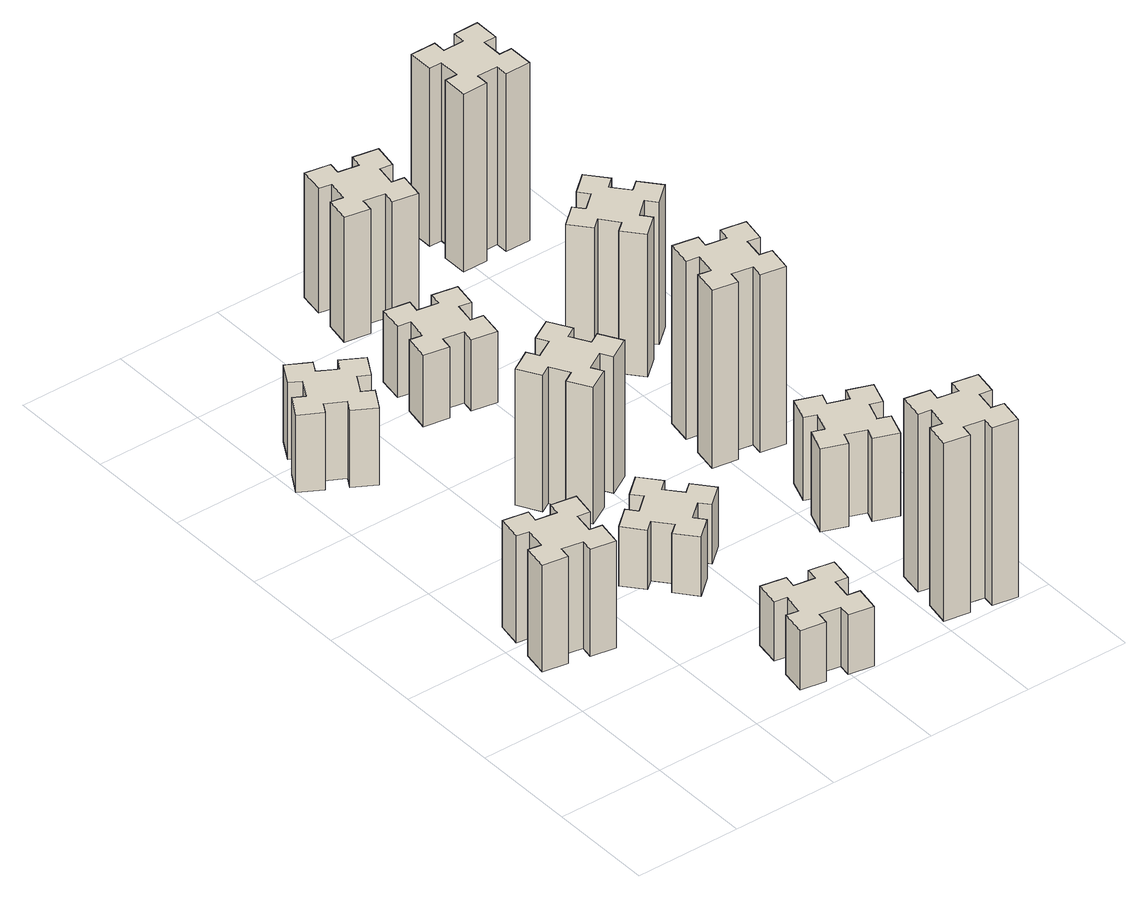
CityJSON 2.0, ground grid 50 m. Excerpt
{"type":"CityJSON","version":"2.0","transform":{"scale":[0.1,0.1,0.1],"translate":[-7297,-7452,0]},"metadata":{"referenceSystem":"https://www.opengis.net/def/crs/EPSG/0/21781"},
"CityObjects":{
"building1":{"type":"Building","attributes":{"class":"1000","function":"1000","usage":"1000","yearOfConstruction":2016,"roofType":"1000","measuredHeight":54,"storeysAboveGround":30,"storeysBelowGround":0},"geometry":[{"type":"Solid","lod":"1","boundaries":[[[[0,1,2,3,4,5,6,7,8,9,10,11,12,13,14,15,16,17,18,19]],[[17,16,20,21]],[[16,15,22,20]],[[15,14,23,22]],[[14,13,24,23]],[[13,12,25,24]],[[12,11,26,25]],[[11,10,27,26]],[[10,9,28,27]],[[9,8,29,28]],[[8,7,30,29]],[[7,6,31,30]],[[6,5,32,31]],[[5,4,33,32]],[[4,3,34,33]],[[3,2,35,34]],[[2,1,36,35]],[[1,0,37,36]],[[0,19,38,37]],[[19,18,39,38]],[[18,17,21,39]],[[24,25,26,27,28,29,30,31,32,33,34,35,36,37,38,39,21,20,22,23]]]]}]},
"building2":{"type":"Building","attributes":{"class":"1000","function":"1000","usage":"1000","yearOfConstruction":2016,"roofType":"1000","measuredHeight":39,"storeysAboveGround":30,"storeysBelowGround":0},"geometry":[{"type":"Solid","lod":"1","boundaries":[[[[40,41,42,43,44,45,46,47,48,49,50,51,52,53,54,55,56,57,58,59]],[[57,56,60,61]],[[56,55,62,60]],[[55,54,63,62]],[[54,53,64,63]],[[53,52,65,64]],[[52,51,66,65]],[[51,50,67,66]],[[50,49,68,67]],[[49,48,69,68]],[[48,47,70,69]],[[47,46,71,70]],[[46,45,72,71]],[[45,44,73,72]],[[44,43,74,73]],[[43,42,75,74]],[[42,41,76,75]],[[41,40,77,76]],[[40,59,78,77]],[[59,58,79,78]],[[58,57,61,79]],[[64,65,66,67,68,69,70,71,72,73,74,75,76,77,78,79,61,60,62,63]]]]}]},
"building3":{"type":"Building","attributes":{"class":"1000","function":"1000","usage":"1000","yearOfConstruction":2016,"roofType":"1000","measuredHeight":30,"storeysAboveGround":30,"storeysBelowGround":0},"geometry":[{"type":"Solid","lod":"1","boundaries":[[[[80,81,82,83,84,85,86,87,88,89,90,91,92,93,94,95,96,97,98,99]],[[97,96,100,101]],[[96,95,102,100]],[[95,94,103,102]],[[94,93,104,103]],[[93,92,105,104]],[[92,91,106,105]],[[91,90,107,106]],[[90,89,108,107]],[[89,88,109,108]],[[88,87,110,109]],[[87,86,111,110]],[[86,85,112,111]],[[85,84,113,112]],[[84,83,114,113]],[[83,82,115,114]],[[82,81,116,115]],[[81,80,117,116]],[[80,99,118,117]],[[99,98,119,118]],[[98,97,101,119]],[[104,105,106,107,108,109,110,111,112,113,114,115,116,117,118,119,101,100,102,103]]]]}]},
"building4":{"type":"Building","attributes":{"class":"1000","function":"1000","usage":"1000","yearOfConstruction":2016,"roofType":"1000","measuredHeight":30,"storeysAboveGround":30,"storeysBelowGround":0},"geometry":[{"type":"Solid","lod":"1","boundaries":[[[[120,121,122,123,124,125,126,127,128,129,130,131,132,133,134,135,136,137,138,139]],[[137,136,140,141]],[[136,135,142,140]],[[135,134,143,142]],[[134,133,144,143]],[[133,132,145,144]],[[132,131,146,145]],[[131,130,147,146]],[[130,129,148,147]],[[129,128,149,148]],[[128,127,150,149]],[[127,126,151,150]],[[126,125,152,151]],[[125,124,153,152]],[[124,123,154,153]],[[123,122,155,154]],[[122,121,156,155]],[[121,120,157,156]],[[120,139,158,157]],[[139,138,159,158]],[[138,137,141,159]],[[144,145,146,147,148,149,150,151,152,153,154,155,156,157,158,159,141,140,142,143]]]]}]},
"building5":{"type":"Building","attributes":{"class":"1000","function":"1000","usage":"1000","yearOfConstruction":2016,"roofType":"1000","measuredHeight":69,"storeysAboveGround":30,"storeysBelowGround":0},"geometry":[{"type":"Solid","lod":"1","boundaries":[[[[160,161,162,163,164,165,166,167,168,169,170,171,172,173,174,175,176,177,178,179]],[[177,176,180,181]],[[176,175,182,180]],[[175,174,183,182]],[[174,173,184,183]],[[173,172,185,184]],[[172,171,186,185]],[[171,170,187,186]],[[170,169,188,187]],[[169,168,189,188]],[[168,167,190,189]],[[167,166,191,190]],[[166,165,192,191]],[[165,164,193,192]],[[164,163,194,193]],[[163,162,195,194]],[[162,161,196,195]],[[161,160,197,196]],[[160,179,198,197]],[[179,178,199,198]],[[178,177,181,199]],[[184,185,186,187,188,189,190,191,192,193,194,195,196,197,198,199,181,180,182,183]]]]}]},
"building6":{"type":"Building","attributes":{"class":"1000","function":"1000","usage":"1000","yearOfConstruction":2016,"roofType":"1000","measuredHeight":36,"storeysAboveGround":30,"storeysBelowGround":0},"geometry":[{"type":"Solid","lod":"1","boundaries":[[[[200,201,202,203,204,205,206,207,208,209,210,211,212,213,214,215,216,217,218,219]],[[217,216,220,221]],[[216,215,222,220]],[[215,214,223,222]],[[214,213,224,223]],[[213,212,225,224]],[[212,211,226,225]],[[211,210,227,226]],[[210,209,228,227]],[[209,208,229,228]],[[208,207,230,229]],[[207,206,231,230]],[[206,205,232,231]],[[205,204,233,232]],[[204,203,234,233]],[[203,202,235,234]],[[202,201,236,235]],[[201,200,237,236]],[[200,219,238,237]],[[219,218,239,238]],[[218,217,221,239]],[[224,225,226,227,228,229,230,231,232,233,234,235,236,237,238,239,221,220,222,223]]]]}]},
"building7":{"type":"Building","attributes":{"class":"1000","function":"1000","usage":"1000","yearOfConstruction":2016,"roofType":"1000","measuredHeight":90,"storeysAboveGround":30,"storeysBelowGround":0},"geometry":[{"type":"Solid","lod":"1","boundaries":[[[[240,241,242,243,244,245,246,247,248,249,250,251,252,253,254,255,256,257,258,259]],[[257,256,260,261]],[[256,255,262,260]],[[255,254,263,262]],[[254,253,264,263]],[[253,252,265,264]],[[252,251,266,265]],[[251,250,267,266]],[[250,249,268,267]],[[249,248,269,268]],[[248,247,270,269]],[[247,246,271,270]],[[246,245,272,271]],[[245,244,273,272]],[[244,243,274,273]],[[243,242,275,274]],[[242,241,276,275]],[[241,240,277,276]],[[240,259,278,277]],[[259,258,279,278]],[[258,257,261,279]],[[264,265,266,267,268,269,270,271,272,273,274,275,276,277,278,279,261,260,262,263]]]]}]},
"building8":{"type":"Building","attributes":{"class":"1000","function":"1000","usage":"1000","yearOfConstruction":2016,"roofType":"1000","measuredHeight":63,"storeysAboveGround":30,"storeysBelowGround":0},"geometry":[{"type":"Solid","lod":"1","boundaries":[[[[280,281,282,283,284,285,286,287,288,289,290,291,292,293,294,295,296,297,298,299]],[[297,296,300,301]],[[296,295,302,300]],[[295,294,303,302]],[[294,293,304,303]],[[293,292,305,304]],[[292,291,306,305]],[[291,290,307,306]],[[290,289,308,307]],[[289,288,309,308]],[[288,287,310,309]],[[287,286,311,310]],[[286,285,312,311]],[[285,284,313,312]],[[284,283,314,313]],[[283,282,315,314]],[[282,281,316,315]],[[281,280,317,316]],[[280,299,318,317]],[[299,298,319,318]],[[298,297,301,319]],[[304,305,306,307,308,309,310,311,312,313,314,315,316,317,318,319,301,300,302,303]]]]}]},
"building9":{"type":"Building","attributes":{"class":"1000","function":"1000","usage":"1000","yearOfConstruction":2016,"roofType":"1000","measuredHeight":42,"storeysAboveGround":30,"storeysBelowGround":0},"geometry":[{"type":"Solid","lod":"1","boundaries":[[[[320,321,322,323,324,325,326,327,328,329,330,331,332,333,334,335,336,337,338,339]],[[337,336,340,341]],[[336,335,342,340]],[[335,334,343,342]],[[334,333,344,343]],[[333,332,345,344]],[[332,331,346,345]],[[331,330,347,346]],[[330,329,348,347]],[[329,328,349,348]],[[328,327,350,349]],[[327,326,351,350]],[[326,325,352,351]],[[325,324,353,352]],[[324,323,354,353]],[[323,322,355,354]],[[322,321,356,355]],[[321,320,357,356]],[[320,339,358,357]],[[339,338,359,358]],[[338,337,341,359]],[[344,345,346,347,348,349,350,351,352,353,354,355,356,357,358,359,341,340,342,343]]]]}]},
"building10":{"type":"Building","attributes":{"class":"1000","function":"1000","usage":"1000","yearOfConstruction":2016,"roofType":"1000","measuredHeight":90,"storeysAboveGround":30,"storeysBelowGround":0},"geometry":[{"type":"Solid","lod":"1","boundaries":[[[[360,361,362,363,364,365,366,367,368,369,370,371,372,373,374,375,376,377,378,379]],[[377,376,380,381]],[[376,375,382,380]],[[375,374,383,382]],[[374,373,384,383]],[[373,372,385,384]],[[372,371,386,385]],[[371,370,387,386]],[[370,369,388,387]],[[369,368,389,388]],[[368,367,390,389]],[[367,366,391,390]],[[366,365,392,391]],[[365,364,393,392]],[[364,363,394,393]],[[363,362,395,394]],[[362,361,396,395]],[[361,360,397,396]],[[360,379,398,397]],[[379,378,399,398]],[[378,377,381,399]],[[384,385,386,387,388,389,390,391,392,393,394,395,396,397,398,399,381,380,382,383]]]]}]},
"building11":{"type":"Building","attributes":{"class":"1000","function":"1000","usage":"1000","yearOfConstruction":2016,"roofType":"1000","measuredHeight":72,"storeysAboveGround":30,"storeysBelowGround":0},"geometry":[{"type":"Solid","lod":"1","boundaries":[[[[400,401,402,403,404,405,406,407,408,409,410,411,412,413,414,415,416,417,418,419]],[[417,416,420,421]],[[416,415,422,420]],[[415,414,423,422]],[[414,413,424,423]],[[413,412,425,424]],[[412,411,426,425]],[[411,410,427,426]],[[410,409,428,427]],[[409,408,429,428]],[[408,407,430,429]],[[407,406,431,430]],[[406,405,432,431]],[[405,404,433,432]],[[404,403,434,433]],[[403,402,435,434]],[[402,401,436,435]],[[401,400,437,436]],[[400,419,438,437]],[[419,418,439,438]],[[418,417,421,439]],[[424,425,426,427,428,429,430,431,432,433,434,435,436,437,438,439,421,420,422,423]]]]}]},
"building12":{"type":"Building","attributes":{"class":"1000","function":"1000","usage":"1000","yearOfConstruction":2016,"roofType":"1000","measuredHeight":90,"storeysAboveGround":30,"storeysBelowGround":0},"geometry":[{"type":"Solid","lod":"1","boundaries":[[[[440,441,442,443,444,445,446,447,448,449,450,451,452,453,454,455,456,457,458,459]],[[457,456,460,461]],[[456,455,462,460]],[[455,454,463,462]],[[454,453,464,463]],[[453,452,465,464]],[[452,451,466,465]],[[451,450,467,466]],[[450,449,468,467]],[[449,448,469,468]],[[448,447,470,469]],[[447,446,471,470]],[[446,445,472,471]],[[445,444,473,472]],[[444,443,474,473]],[[443,442,475,474]],[[442,441,476,475]],[[441,440,477,476]],[[440,459,478,477]],[[459,458,479,478]],[[458,457,461,479]],[[464,465,466,467,468,469,470,471,472,473,474,475,476,477,478,479,461,460,462,463]]]]}]}
},
"vertices":[
[335,877,0],[352,975,0],[411,965,0],[432,1083,0],[314,1104,0],[304,1045,0],[205,1062,0],[216,1121,0],[97,1142,0],[77,1024,0],[136,1014,0],[118,915,0],[59,926,0],[38,807,0],[157,787,0],[167,846,0],[265,828,0],[255,769,0],[373,748,0],[394,867,0],[265,828,540],[255,769,540],[167,846,540],[157,787,540],[38,807,540],[59,926,540],[118,915,540],[136,1014,540],[77,1024,540],[97,1142,540],[216,1121,540],[205,1062,540],[304,1045,540],[314,1104,540],[432,1083,540],[411,965,540],[352,975,540],[335,877,540],[394,867,540],[373,748,540],
[306,2327,0],[356,2414,0],[408,2384,0],[468,2488,0],[364,2548,0],[334,2496,0],[247,2546,0],[277,2598,0],[173,2658,0],[113,2554,0],[165,2524,0],[115,2437,0],[63,2467,0],[3,2363,0],[107,2303,0],[137,2355,0],[224,2305,0],[194,2253,0],[298,2193,0],[358,2297,0],[224,2305,390],[194,2253,390],[137,2355,390],[107,2303,390],[3,2363,390],[63,2467,390],[115,2437,390],[165,2524,390],[113,2554,390],[173,2658,390],[277,2598,390],[247,2546,390],[334,2496,390],[364,2548,390],[468,2488,390],[408,2384,390],[356,2414,390],[306,2327,390],[358,2297,390],[298,2193,390],
[876,274,0],[858,175,0],[799,186,0],[778,67,0],[897,47,0],[907,106,0],[1005,88,0],[995,29,0],[1113,8,0],[1134,127,0],[1075,137,0],[1092,235,0],[1151,225,0],[1172,343,0],[1054,364,0],[1044,305,0],[945,322,0],[956,381,0],[837,402,0],[817,284,0],[945,322,300],[956,381,300],[1044,305,300],[1054,364,300],[1172,343,300],[1151,225,300],[1092,235,300],[1075,137,300],[1134,127,300],[1113,8,300],[995,29,300],[1005,88,300],[907,106,300],[897,47,300],[778,67,300],[799,186,300],[858,175,300],[876,274,300],[817,284,300],[837,402,300],
[908,929,0],[984,993,0],[1023,947,0],[1115,1024,0],[1038,1116,0],[992,1078,0],[927,1154,0],[973,1193,0],[896,1285,0],[804,1208,0],[843,1162,0],[766,1097,0],[728,1143,0],[636,1066,0],[713,974,0],[759,1013,0],[823,936,0],[777,898,0],[854,806,0],[946,883,0],[823,936,300],[777,898,300],[759,1013,300],[713,974,300],[636,1066,300],[728,1143,300],[766,1097,300],[843,1162,300],[804,1208,300],[896,1285,300],[973,1193,300],[927,1154,300],[992,1078,300],[1038,1116,300],[1115,1024,300],[1023,947,300],[984,993,300],[908,929,300],[946,883,300],[854,806,300],
[864,1806,0],[777,1756,0],[747,1808,0],[643,1748,0],[703,1644,0],[755,1674,0],[805,1587,0],[753,1557,0],[813,1453,0],[917,1513,0],[887,1565,0],[974,1615,0],[1004,1563,0],[1108,1623,0],[1048,1727,0],[996,1697,0],[946,1784,0],[998,1814,0],[938,1918,0],[834,1858,0],[946,1784,690],[998,1814,690],[996,1697,690],[1048,1727,690],[1108,1623,690],[1004,1563,690],[974,1615,690],[887,1565,690],[917,1513,690],[813,1453,690],[753,1557,690],[805,1587,690],[755,1674,690],[703,1644,690],[643,1748,690],[747,1808,690],[777,1756,690],[864,1806,690],[834,1858,690],[938,1918,690],
[944,2625,0],[845,2642,0],[856,2701,0],[737,2722,0],[717,2604,0],[776,2594,0],[758,2495,0],[699,2506,0],[678,2387,0],[797,2367,0],[807,2426,0],[905,2408,0],[895,2349,0],[1013,2328,0],[1034,2447,0],[975,2457,0],[992,2555,0],[1051,2545,0],[1072,2663,0],[954,2684,0],[992,2555,360],[1051,2545,360],[975,2457,360],[1034,2447,360],[1013,2328,360],[895,2349,360],[905,2408,360],[807,2426,360],[797,2367,360],[678,2387,360],[699,2506,360],[758,2495,360],[776,2594,360],[717,2604,360],[737,2722,360],[856,2701,360],[845,2642,360],[944,2625,360],[954,2684,360],[1072,2663,360],
[1784,305,0],[1685,322,0],[1696,381,0],[1577,402,0],[1557,284,0],[1616,274,0],[1598,175,0],[1539,186,0],[1518,67,0],[1637,47,0],[1647,106,0],[1745,88,0],[1735,29,0],[1853,8,0],[1874,127,0],[1815,137,0],[1832,235,0],[1891,225,0],[1912,343,0],[1794,364,0],[1832,235,900],[1891,225,900],[1815,137,900],[1874,127,900],[1853,8,900],[1735,29,900],[1745,88,900],[1647,106,900],[1637,47,900],[1518,67,900],[1539,186,900],[1598,175,900],[1616,274,900],[1557,284,900],[1577,402,900],[1696,381,900],[1685,322,900],[1784,305,900],[1794,364,900],[1912,343,900],
[876,3234,0],[858,3135,0],[799,3146,0],[778,3027,0],[897,3007,0],[907,3066,0],[1005,3048,0],[995,2989,0],[1113,2968,0],[1134,3087,0],[1075,3097,0],[1092,3195,0],[1151,3185,0],[1172,3303,0],[1054,3324,0],[1044,3265,0],[945,3282,0],[956,3341,0],[837,3362,0],[817,3244,0],[945,3282,630],[956,3341,630],[1044,3265,630],[1054,3324,630],[1172,3303,630],[1151,3185,630],[1092,3195,630],[1075,3097,630],[1134,3087,630],[1113,2968,630],[995,2989,630],[1005,3048,630],[907,3066,630],[897,3007,630],[778,3027,630],[799,3146,630],[858,3135,630],[876,3234,630],[817,3244,630],[837,3362,630],
[1631,859,0],[1725,825,0],[1704,769,0],[1817,727,0],[1858,840,0],[1802,861,0],[1836,955,0],[1892,934,0],[1933,1047,0],[1820,1088,0],[1800,1032,0],[1706,1066,0],[1727,1122,0],[1614,1163,0],[1573,1050,0],[1629,1030,0],[1595,936,0],[1539,957,0],[1497,844,0],[1610,803,0],[1595,936,420],[1539,957,420],[1629,1030,420],[1573,1050,420],[1614,1163,420],[1727,1122,420],[1706,1066,420],[1800,1032,420],[1820,1088,420],[1933,1047,420],[1892,934,420],[1836,955,420],[1802,861,420],[1858,840,420],[1817,727,420],[1704,769,420],[1725,825,420],[1631,859,420],[1610,803,420],[1497,844,420],
[1547,1486,0],[1645,1468,0],[1635,1409,0],[1753,1388,0],[1774,1507,0],[1715,1517,0],[1732,1615,0],[1791,1605,0],[1812,1723,0],[1694,1744,0],[1684,1685,0],[1585,1702,0],[1596,1761,0],[1477,1782,0],[1457,1664,0],[1516,1654,0],[1498,1555,0],[1439,1566,0],[1418,1447,0],[1537,1427,0],[1498,1555,900],[1439,1566,900],[1516,1654,900],[1457,1664,900],[1477,1782,900],[1596,1761,900],[1585,1702,900],[1684,1685,900],[1694,1744,900],[1812,1723,900],[1791,1605,900],[1732,1615,900],[1715,1517,900],[1774,1507,900],[1753,1388,900],[1635,1409,900],[1645,1468,900],[1547,1486,900],[1537,1427,900],[1418,1447,900],
[1499,2293,0],[1563,2216,0],[1517,2178,0],[1594,2086,0],[1686,2163,0],[1648,2209,0],[1724,2273,0],[1763,2227,0],[1855,2304,0],[1778,2396,0],[1732,2358,0],[1667,2434,0],[1713,2473,0],[1636,2565,0],[1544,2488,0],[1583,2442,0],[1506,2377,0],[1468,2423,0],[1376,2346,0],[1453,2254,0],[1506,2377,720],[1468,2423,720],[1583,2442,720],[1544,2488,720],[1636,2565,720],[1713,2473,720],[1667,2434,720],[1732,2358,720],[1778,2396,720],[1855,2304,720],[1763,2227,720],[1724,2273,720],[1648,2209,720],[1686,2163,720],[1594,2086,720],[1517,2178,720],[1563,2216,720],[1499,2293,720],[1453,2254,720],[1376,2346,720],
[1565,3155,0],[1665,3155,0],[1665,3095,0],[1785,3095,0],[1785,3215,0],[1725,3215,0],[1725,3315,0],[1785,3315,0],[1785,3435,0],[1665,3435,0],[1665,3375,0],[1565,3375,0],[1565,3435,0],[1445,3435,0],[1445,3315,0],[1505,3315,0],[1505,3215,0],[1445,3215,0],[1445,3095,0],[1565,3095,0],[1505,3215,900],[1445,3215,900],[1505,3315,900],[1445,3315,900],[1445,3435,900],[1565,3435,900],[1565,3375,900],[1665,3375,900],[1665,3435,900],[1785,3435,900],[1785,3315,900],[1725,3315,900],[1725,3215,900],[1785,3215,900],[1785,3095,900],[1665,3095,900],[1665,3155,900],[1565,3155,900],[1565,3095,900],[1445,3095,900]
]}
